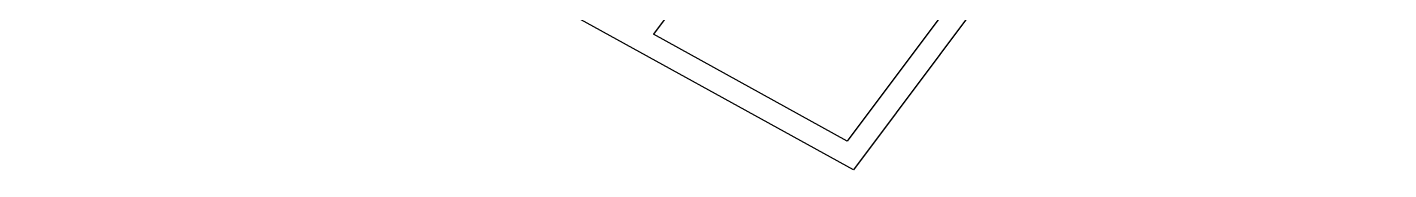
# Model space of a CAD drawing. Extents: x -15 to 8521, y -5327 to 1905.
# Drawn here: x 4324 to 5551, y -2968 to -2840 of the extents above; entities that cross this region are included whole.
import ezdxf

# ---------------------------------------------------------------- set-up
doc = ezdxf.new("R2010")
doc.units = 0
doc.layers.add('AR-PAR-ALV', color=5, linetype='Continuous')

msp = doc.modelspace()

# ---------------------------------------------------------------- linework, layer by layer
at = {"layer": 'AR-PAR-ALV'}
for p, q in [((5873.006, -1861.221), (5063.213, -2942.426)), ((5880.787, -1884.194), (5068.781, -2968.353)), ((5068.781, -2968.353), (3302.728, -1992.502)), ((5211.032, -2415.608), (4888.687, -2845.99)), ((5063.213, -2942.426), (4888.687, -2845.99))]:
    msp.add_line(p, q, dxfattribs=at)

doc.saveas('drawing.dxf')
